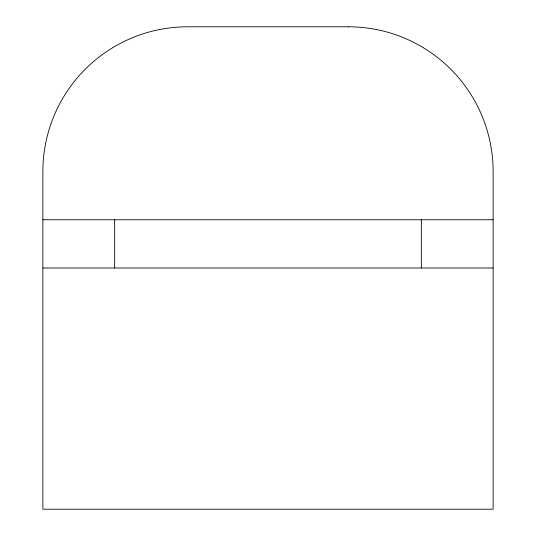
<?xml version="1.0" encoding="UTF-8"?>
<svg xmlns="http://www.w3.org/2000/svg" width="536" height="536" viewBox="0 0 536 536"><rect width="100%" height="100%" fill="white"/><g stroke="black" fill="none" stroke-linecap="round" stroke-linejoin="round"><path stroke-width="0.8" d="M42.88 219.76L493.12 219.76M42.88 268L493.12 268M421.343 219.76L421.343 268M114.657 219.76L114.657 268M348.4 26.8L187.6 26.8A144.72 144.72 0 0 0 42.88 171.52L42.88 509.2L493.12 509.2L493.12 171.52A144.72 144.72 0 0 0 348.4 26.8"/></g></svg>
